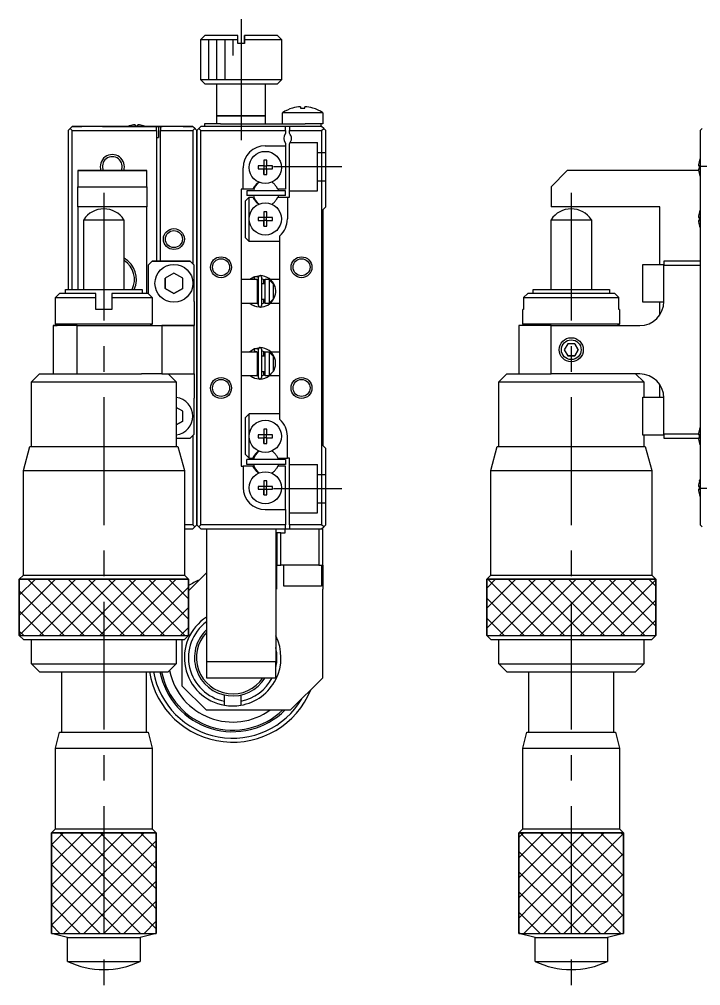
# Model space of a CAD drawing. Extents: x -2 to 381, y -8 to 250.
# Drawn here: x 190 to 274.6, y 69 to 189.1 of the extents above; entities that cross this region are included whole.
import ezdxf

# ---------------------------------------------------------------- set-up
doc = ezdxf.new("R2010")
doc.units = 0
doc.header["$LTSCALE"] = 0.5
doc.linetypes.add('CENTER', pattern=[50.8, 31.75, -6.35, 6.35, -6.35])
doc.linetypes.add('DASHED', pattern=[19.05, 12.7, -6.35])
for name, color, linetype in [('MSM_CENTER', 1, 'CENTER'), ('MSM_CONTINUOUS', 7, 'CONTINUOUS'), ('MSM_DASHED', 4, 'DASHED'), ('MSM_NARROW', 5, 'CONTINUOUS')]:
    doc.layers.add(name, color=color, linetype=linetype)

msp = doc.modelspace()

# ---------------------------------------------------------------- linework, layer by layer
at = {"layer": 'MSM_CENTER'}
for p, q in [((217.55, 189.05), (217.55, 174.05)), ((221.55, 170.75), (230.05, 170.75)), ((284.55, 170.75), (274.55, 170.75)), ((200.5, 167.5), (200.5, 69)), ((258.55, 167.5), (258.55, 69)), ((221.55, 130.75), (230.05, 130.75)), ((284.55, 130.75), (274.55, 130.75))]:
    msp.add_line(p, q, dxfattribs=at)
at = {"layer": 'MSM_CONTINUOUS'}
for p, q in [((212.55, 186.55), (213.05, 187.05)), ((212.55, 186.55), (217.15, 186.55)), ((212.55, 181.55), (212.55, 186.55)), ((217.15, 187.05), (213.05, 187.05)), ((217.15, 186.55), (217.15, 187.05)), ((217.15, 186.05), (217.15, 186.55)), ((222.05, 187.05), (217.95, 187.05)), ((217.95, 187.05), (217.95, 186.55)), ((217.95, 186.55), (217.95, 187.05)), ((217.95, 186.05), (217.95, 186.55)), ((217.95, 186.55), (222.55, 186.55)), ((217.95, 186.55), (217.95, 186.05)), ((222.05, 187.05), (222.55, 186.55)), ((222.55, 186.55), (222.55, 181.55)), ((217.95, 186.05), (217.15, 186.05)), ((217.55, 181.55), (212.55, 181.55)), ((213.05, 181.05), (212.55, 181.55)), ((222.55, 181.55), (217.55, 181.55)), ((222.55, 181.55), (222.05, 181.05)), ((213.05, 181.05), (217.55, 181.05)), ((214.55, 177.05), (214.55, 181.05)), ((217.55, 181.05), (222.05, 181.05)), ((220.55, 181.05), (220.55, 177.05)), ((223.938067, 178.019436), (223.94141, 178.012581)), ((224.94, 178.184953), (224.94, 178.012581)), ((224.94, 178.012581), (225.46, 178.012581)), ((225.46, 178.012581), (225.46, 178.184953)), ((226.45859, 178.012581), (226.461933, 178.019436)), ((214.55, 177.05), (217.55, 177.05)), ((217.55, 177.05), (214.55, 177.05)), ((214.55, 176.05), (214.55, 177.05)), ((217.55, 177.05), (220.55, 177.05)), ((220.55, 177.05), (217.55, 177.05)), ((220.55, 177.05), (220.55, 176.05)), ((227.7, 177.441657), (222.7, 177.441657)), ((222.7, 176.05), (222.7, 177.441657)), ((227.7, 177.441657), (227.7, 176.05)), ((196.05, 175.25), (196.3, 175.5)), ((196.05, 175.25), (196.3, 175.5)), ((196.55, 175.75), (196.3, 175.5)), ((196.3, 175.5), (196.55, 175.75)), ((196.3, 175.5), (196.55, 175.25)), ((207.05, 175.75), (196.55, 175.75)), ((196.55, 175.75), (197.750005, 175.75)), ((200.349995, 175.75), (201.8, 175.75)), ((201.55, 175.75), (201.8, 175.75)), ((201.8, 175.75), (201.55, 175.75)), ((201.8, 175.75), (204.55, 175.75)), ((203.436447, 175.75), (201.8, 175.75)), ((201.8, 175.75), (203.436447, 175.75)), ((203.661384, 175.824144), (203.663639, 175.819522)), ((203.661384, 175.824144), (203.663639, 175.819522)), ((204.37, 175.939859), (204.37, 175.819522)), ((204.37, 175.819522), (204.73, 175.819522)), ((204.55, 175.75), (207.05, 175.75)), ((204.73, 175.819522), (204.73, 175.939859)), ((205.436361, 175.819522), (205.438616, 175.824144)), ((205.436361, 175.819522), (205.438616, 175.824144)), ((205.663553, 175.75), (206.35, 175.75)), ((205.663553, 175.75), (206.35, 175.75)), ((207.05, 175.25), (207.05, 175.75)), ((207.3, 175.75), (207.05, 175.75)), ((207.05, 175.75), (207.3, 175.75)), ((207.3, 175.75), (207.55, 175.75)), ((207.55, 175.75), (207.3, 175.75)), ((207.3, 175.75), (207.3, 174.35)), ((211.55, 175.75), (207.55, 175.75)), ((207.55, 175.75), (207.55, 175.25)), ((207.55, 175.75), (207.750005, 175.75)), ((207.55, 175.75), (207.750005, 175.75)), ((207.55, 175.75), (207.750005, 175.75)), ((210.349995, 175.75), (211.55, 175.75)), ((211.8, 175.5), (211.55, 175.75)), ((211.55, 175.75), (211.8, 175.5)), ((211.55, 175.25), (211.8, 175.5)), ((211.7, 175.6), (212.05, 175.25)), ((212.05, 175.25), (211.7, 175.6)), ((212.05, 175.25), (211.8, 175.5)), ((211.8, 175.5), (212.05, 175.25)), ((212.05, 175.25), (212.3, 175.5)), ((212.55, 175.75), (212.3, 175.5)), ((212.3, 175.5), (212.55, 175.25)), ((223.05, 175.75), (212.55, 175.75)), ((213, 176.05), (213, 175.75)), ((215, 176.05), (213, 176.05)), ((215, 176.05), (224.125, 176.05)), ((223.55, 175.75), (223.05, 175.75)), ((223.05, 175.25), (223.05, 175.75)), ((227.55, 175.75), (223.55, 175.75)), ((223.55, 175.75), (223.55, 175.25)), ((224.125, 176.05), (225.5, 176.05)), ((227.5, 176.05), (225.5, 176.05)), ((227.5, 175.75), (227.5, 176.05)), ((227.7, 176.05), (227.5, 176.05)), ((227.8, 175.5), (227.55, 175.75)), ((227.55, 175.25), (227.8, 175.5)), ((227.8, 175.5), (228.05, 175.25)), ((274.55, 175.25), (274.8, 175.5)), ((196.05, 175.25), (196.05, 155.5)), ((196.55, 175.25), (207.05, 175.25)), ((196.55, 155.5), (196.55, 175.25)), ((207.05, 175.25), (207.05, 159)), ((207.05, 174.35), (207.3, 174.35)), ((207.05, 174.35), (207.3, 174.35)), ((207.55, 175.25), (211.55, 175.25)), ((207.55, 159), (207.55, 175.25)), ((211.55, 175.25), (211.55, 158.65)), ((212.05, 126.25), (212.05, 175.25)), ((212.05, 175.25), (212.05, 126.25)), ((212.55, 175.25), (223.05, 175.25)), ((212.55, 126.25), (212.55, 175.25)), ((223.05, 175.25), (223.05, 174.85)), ((223.55, 175.25), (227.55, 175.25)), ((223.55, 174.911438), (223.55, 175.25)), ((227.55, 175.25), (227.55, 126.25)), ((228.05, 165.75), (228.05, 175.25)), ((274.55, 175.25), (274.55, 152.249995)), ((220.55, 173.35), (223.05, 173.35)), ((223.05, 173.65), (223.05, 173.35)), ((223.05, 173.35), (223.05, 167.95)), ((223.55, 166.95), (223.55, 173.588562)), ((217.8, 167.95), (217.8, 170.6)), ((219.663639, 170.83), (219.663639, 170.47)), ((220.37, 170.83), (219.663639, 170.83)), ((220.37, 171.536361), (220.37, 170.83)), ((220.73, 171.536361), (220.37, 171.536361)), ((220.37, 171.536361), (220.37, 170.83)), ((220.380372, 170.819628), (220.37, 170.83)), ((220.380372, 170.480372), (220.37, 170.47)), ((220.719628, 170.819628), (220.380372, 170.819628)), ((220.380372, 170.819628), (220.380372, 170.480372)), ((220.380372, 170.480372), (220.719628, 170.480372)), ((220.719628, 170.819628), (220.73, 170.83)), ((220.719628, 170.480372), (220.719628, 170.819628)), ((220.719628, 170.480372), (220.73, 170.47)), ((220.73, 170.83), (220.73, 171.536361)), ((221.436361, 170.83), (220.73, 170.83)), ((221.436361, 170.47), (221.436361, 170.83)), ((274.480478, 170.83), (274.360141, 170.83)), ((274.480478, 171.536361), (274.475856, 171.538616)), ((274.480478, 170.47), (274.480478, 170.83)), ((205.85, 170.25), (197.25, 170.25)), ((197.25, 170.25), (197.25, 168.25)), ((197.25, 170.25), (200.135786, 170.25)), ((200.135786, 170.25), (200.404356, 170.25)), ((200.404356, 170.25), (202.695644, 170.25)), ((202.695644, 170.25), (202.964214, 170.25)), ((202.964214, 170.25), (205.85, 170.25)), ((205.85, 168.25), (205.85, 170.25)), ((219.663639, 170.47), (220.37, 170.47)), ((220.37, 170.47), (220.37, 169.763639)), ((220.37, 169.763639), (220.37, 170.47)), ((220.37, 169.763639), (220.73, 169.763639)), ((220.73, 170.47), (221.436361, 170.47)), ((220.73, 169.763639), (220.73, 170.47)), ((256.05, 168.25), (258.05, 170.25)), ((274.380205, 170.25), (258.05, 170.25)), ((274.360141, 170.47), (274.480478, 170.47)), ((274.475856, 169.761384), (274.480478, 169.763639)), ((197.25, 168.25), (205.85, 168.25)), ((197.25, 165.75), (197.25, 168.25)), ((205.85, 168.25), (205.85, 165.75)), ((219.175185, 168.24375), (219.005588, 167.95)), ((222.094412, 167.95), (221.924815, 168.24375)), ((256.05, 168.25), (256.05, 165.75)), ((217.8, 167.95), (217.55, 167.95)), ((217.55, 167.95), (217.55, 165.75)), ((219.005588, 167.95), (217.8, 167.95)), ((218.55, 166.95), (218.05, 166.45)), ((218.25, 167.75), (218.25, 167.15)), ((223.05, 167.75), (218.25, 167.75)), ((223.05, 167.15), (218.25, 167.15)), ((218.55, 166.95), (219.005588, 166.95)), ((218.55, 164.25), (218.55, 166.95)), ((219.005588, 166.95), (219.175185, 166.65625)), ((221.924815, 166.65625), (222.094412, 166.95)), ((223.05, 167.95), (222.094412, 167.95)), ((222.094412, 166.95), (223.3, 166.95)), ((223.05, 167.15), (223.05, 167.75)), ((223.3, 166.95), (223.55, 166.95)), ((223.3, 166.95), (223.3, 164.25)), ((205.85, 165.75), (197.25, 165.75)), ((197.25, 165.75), (197.25, 155.5)), ((205.85, 155), (205.85, 165.75)), ((217.55, 165.75), (217.55, 133.55)), ((218.05, 166.45), (218.05, 161.95)), ((228.05, 165.75), (227.7, 165.4)), ((269.55, 165.75), (256.05, 165.75)), ((269.55, 158.6), (269.55, 165.75)), ((220.37, 165.136361), (220.37, 164.43)), ((220.73, 165.136361), (220.37, 165.136361)), ((220.37, 165.136361), (220.37, 164.43)), ((220.73, 164.43), (220.73, 165.136361)), ((227.7, 165.4), (227.7, 136.1)), ((274.480478, 165.136361), (274.475856, 165.138616)), ((198, 164.158312), (203, 164.158312)), ((198, 155.5), (198, 164.158312)), ((203, 164.158312), (203, 155.5)), ((218.55, 161.45), (218.55, 164.25)), ((219.663639, 164.43), (219.663639, 164.07)), ((220.37, 164.43), (219.663639, 164.43)), ((219.663639, 164.07), (220.37, 164.07)), ((220.380372, 164.419628), (220.37, 164.43)), ((220.380372, 164.080372), (220.37, 164.07)), ((220.37, 164.07), (220.37, 163.363639)), ((220.37, 163.363639), (220.37, 164.07)), ((220.37, 163.363639), (220.73, 163.363639)), ((220.719628, 164.419628), (220.380372, 164.419628)), ((220.380372, 164.419628), (220.380372, 164.080372)), ((220.380372, 164.080372), (220.719628, 164.080372)), ((220.719628, 164.419628), (220.73, 164.43)), ((220.719628, 164.080372), (220.719628, 164.419628)), ((220.719628, 164.080372), (220.73, 164.07)), ((221.436361, 164.43), (220.73, 164.43)), ((220.73, 164.07), (221.436361, 164.07)), ((220.73, 163.363639), (220.73, 164.07)), ((221.436361, 164.07), (221.436361, 164.43)), ((256.05, 164.158312), (258.550018, 164.158312)), ((256.05, 155.5), (256.05, 164.158312)), ((258.550018, 164.158312), (261.05, 164.158312)), ((261.05, 164.158312), (261.05, 155.5)), ((274.480478, 164.43), (274.360141, 164.43)), ((274.360141, 164.07), (274.480478, 164.07)), ((274.475856, 163.361384), (274.480478, 163.363639)), ((274.480478, 164.07), (274.480478, 164.43)), ((222.35, 139.329062), (222.35, 162.170938)), ((218.05, 161.95), (218.55, 161.45)), ((222.35, 161.45), (218.55, 161.45)), ((206.5, 159), (206, 158.5)), ((206, 158.5), (206.5, 159)), ((206, 158.5), (206, 155)), ((206.5, 159), (207, 159)), ((211.2, 159), (206.5, 159)), ((207, 159), (207.05, 159)), ((207.05, 159), (207.55, 159)), ((207.55, 159), (211.2, 159)), ((211.2, 159), (211.7, 158.5)), ((211.7, 158.5), (211.2, 159)), ((211.7, 154), (211.7, 158.5)), ((267.45, 153.9), (267.45, 158.6)), ((267.45, 158.6), (270.05, 158.6)), ((274.55, 159), (270.05, 159)), ((270.05, 159), (270.05, 158.5)), ((270.05, 158.5), (274.55, 158.5)), ((270.05, 154), (270.05, 158.5)), ((209.2, 157.520171), (208.1, 156.885085)), ((210.3, 156.885085), (209.2, 157.520171)), ((208.1, 156.885085), (208.1, 155.614915)), ((208.1, 155.614915), (208.1, 156.885085)), ((210.3, 155.614915), (210.3, 156.885085)), ((217.55, 156.75), (219.55, 156.75)), ((218.644201, 156.750034), (219.131276, 157.050011)), ((219.122173, 157.046089), (219.226195, 156.749982)), ((219.127742, 157.045621), (219.127317, 157.04144)), ((219.127317, 157.04144), (219.127424, 157.036128)), ((219.127424, 157.036128), (219.128064, 157.029719)), ((219.128697, 157.048644), (219.127742, 157.045621)), ((219.128064, 157.029719), (219.129231, 157.022256)), ((219.130176, 157.050489), (219.128697, 157.048644)), ((219.128971, 157.049002), (219.870514, 157.206727)), ((219.129231, 157.022256), (219.130918, 157.013786)), ((219.132168, 157.051144), (219.130176, 157.050489)), ((219.130836, 157.050863), (219.161226, 157.063017)), ((219.130918, 157.013786), (219.133114, 157.004364)), ((219.133114, 157.004364), (219.135806, 156.994052)), ((219.135806, 156.994052), (219.138974, 156.982915)), ((219.138974, 156.982915), (219.1426, 156.971027)), ((219.1426, 156.971027), (219.14666, 156.958465)), ((219.14666, 156.958465), (219.151126, 156.94531)), ((219.151126, 156.94531), (219.155971, 156.931646)), ((219.155971, 156.931646), (219.161163, 156.917564)), ((219.161163, 156.917564), (219.166668, 156.903153)), ((219.161226, 157.063017), (219.193887, 157.07427)), ((219.166668, 156.903153), (219.17245, 156.888508)), ((219.17245, 156.888508), (219.178472, 156.873723)), ((219.178472, 156.873723), (219.184695, 156.858895)), ((219.184695, 156.858895), (219.191079, 156.844119)), ((219.191079, 156.844119), (219.197582, 156.829491)), ((219.193887, 157.07427), (219.22706, 157.083875)), ((219.197582, 156.829491), (219.204162, 156.815106)), ((219.204162, 156.815106), (219.210777, 156.801057)), ((219.210777, 156.801057), (219.217383, 156.787435)), ((219.217383, 156.787435), (219.223938, 156.774329)), ((219.223938, 156.774329), (219.230399, 156.761824)), ((219.22706, 157.083875), (219.260661, 157.091809)), ((219.230399, 156.761824), (219.236725, 156.75)), ((219.260661, 157.091809), (219.294608, 157.098053)), ((219.294608, 157.098053), (219.328819, 157.102592)), ((219.328819, 157.102592), (219.363209, 157.105416)), ((219.363209, 157.105416), (219.397695, 157.106517)), ((219.397695, 157.106517), (219.432191, 157.105894)), ((219.432191, 157.105894), (219.466614, 157.103548)), ((219.466614, 157.103548), (219.50088, 157.099485)), ((219.50088, 157.099485), (219.534904, 157.093715)), ((219.534904, 157.093715), (219.568605, 157.086251)), ((219.55, 156.75), (219.55, 153.75)), ((219.55, 156.25), (219.69785, 156.25)), ((219.69785, 156.406435), (219.550032, 156.666361)), ((219.568605, 157.086251), (219.601899, 157.077113)), ((219.601899, 157.077113), (219.634704, 157.066321)), ((219.634704, 157.066321), (219.666942, 157.053901)), ((219.666942, 157.053901), (219.698531, 157.039885)), ((219.69785, 153.508046), (219.69785, 157.008046)), ((219.698531, 157.039885), (219.700289, 157.039049)), ((220.09785, 157.008046), (220.09785, 153.508046)), ((220.09785, 156.25), (220.55, 156.25)), ((220.550011, 156.664926), (220.097877, 156.796028)), ((220.35, 156.25), (220.35, 156.75)), ((220.55, 153.75), (220.55, 156.75)), ((220.55, 156.75), (221.05, 156.75)), ((221.05, 156.75), (221.05, 156.695683)), ((221.05, 156.695683), (221.05, 153.804317)), ((221.55, 156.166515), (221.05, 156.695683)), ((221.150466, 156.75), (221.150631, 156.75)), ((221.151625, 156.75), (222.35, 156.75)), ((221.55, 154.333485), (221.55, 156.166515)), ((194.5, 154.5), (195, 155)), ((195.75, 155), (195, 155)), ((199.5, 155), (195, 155)), ((195.75, 155.5), (205.25, 155.5)), ((195.75, 155.5), (196, 155.5)), ((195.75, 155.000019), (195.75, 155.5)), ((196, 155.5), (198, 155.5)), ((199.5, 154.5), (199.5, 155)), ((206, 155), (201.5, 155)), ((201.5, 155), (201.5, 154.5)), ((205, 155.5), (205.25, 155.5)), ((205.25, 155.5), (205.25, 155.000019)), ((206, 155), (205.253912, 155)), ((206, 155), (206.5, 154.5)), ((208.1, 155.614915), (209.2, 154.979829)), ((209.2, 154.979829), (208.1, 155.614915)), ((209.2, 154.979829), (210.3, 155.614915)), ((210.3, 155.614915), (209.2, 154.979829)), ((253.141673, 155), (252.63392, 154.5)), ((263.958327, 155), (253.141673, 155)), ((253.8, 155.5), (254.168767, 155.5)), ((253.8, 155), (253.8, 155.5)), ((254.168767, 155.5), (258.550034, 155.5)), ((258.550034, 155.5), (262.931233, 155.5)), ((262.931233, 155.5), (263.3, 155.5)), ((263.3, 155.5), (263.3, 155)), ((264.46608, 154.5), (263.958327, 155)), ((194.5, 154.5), (199.5, 154.5)), ((194.5, 151.2), (194.5, 154.5)), ((199.5, 153), (199.5, 154.5)), ((201.5, 154.5), (206.5, 154.5)), ((201.5, 154.5), (201.5, 153)), ((206.5, 154.5), (206.5, 151.2)), ((211.7, 154), (211.7, 151)), ((219.55, 153.75), (217.55, 153.75)), ((219.536766, 153.749892), (219.54979, 153.746816)), ((219.54979, 153.746816), (219.697847, 153.720048)), ((219.69785, 154.25), (219.55, 154.25)), ((219.550039, 153.849736), (219.69785, 154.109658)), ((220.55, 154.25), (220.09785, 154.25)), ((220.097851, 153.720366), (220.550068, 153.850898)), ((220.35, 153.774524), (220.35, 154.25)), ((221.05, 153.75), (220.55, 153.75)), ((221.05, 153.804317), (221.55, 154.333485)), ((221.05, 153.804317), (221.05, 153.75)), ((221.131383, 153.75), (221.131262, 153.75)), ((221.132017, 153.75), (221.131911, 153.75)), ((222.35, 153.75), (221.132478, 153.75)), ((252.63392, 154.5), (264.46608, 154.5)), ((252.63392, 154.5), (252.63392, 153)), ((264.46608, 153), (264.46608, 154.5)), ((270.048333, 153.9), (267.45, 153.9)), ((269.55, 152.341688), (269.55, 153.9)), ((201.5, 153), (199.5, 153)), ((219.131078, 153.466166), (219.078148, 153.489769)), ((219.130836, 153.46523), (219.132168, 153.464949)), ((219.17447, 153.448293), (219.130836, 153.46523)), ((219.132168, 153.464949), (219.132476, 153.46568)), ((219.134726, 153.465491), (219.132168, 153.464949)), ((219.178038, 153.447056), (219.17447, 153.448293)), ((219.179852, 153.446435), (219.178038, 153.447056)), ((219.183067, 153.44535), (219.179852, 153.446435)), ((219.184679, 153.444812), (219.183067, 153.44535)), ((219.186349, 153.444259), (219.184679, 153.444812)), ((219.187635, 153.443837), (219.186349, 153.444259)), ((219.188656, 153.443503), (219.187635, 153.443837)), ((219.189794, 153.443134), (219.188656, 153.443503)), ((219.875873, 153.309274), (219.775084, 153.312913)), ((252.63392, 153), (252.55, 153)), ((252.55, 151.2), (252.55, 153)), ((264.55, 153), (264.46608, 153)), ((264.55, 153), (264.55, 151.2)), ((274.55, 152.249995), (274.55, 152.049995)), ((274.55, 152.049995), (274.55, 149.450005)), ((194.2, 151), (194.7, 151)), ((197.2, 151), (194.2, 151)), ((194.2, 151), (194.2, 145)), ((200.5, 151.2), (194.5, 151.2)), ((194.7, 151), (194.5, 151.2)), ((197.2, 151), (207.7, 151)), ((197.2, 145), (197.2, 151)), ((206.5, 151.2), (200.5, 151.2)), ((206.5, 151.2), (206.3, 151)), ((206.3, 151), (211.7, 151)), ((211.7, 151), (207.7, 151)), ((207.7, 151), (207.7, 145)), ((211.7, 149.25), (211.7, 151)), ((252.05, 151), (252.05, 145)), ((256.05, 151), (252.05, 151)), ((264.55, 151.2), (252.55, 151.2)), ((252.75, 151), (252.55, 151.2)), ((256.05, 151), (267.05, 151)), ((256.05, 145), (256.05, 151)), ((264.55, 151.2), (264.35, 151)), ((211.7, 146.75), (211.7, 149.25)), ((274.55, 149.450005), (274.55, 149.250005)), ((274.55, 149.250005), (274.55, 126.25)), ((217.55, 147.75), (219.55, 147.75)), ((218.567408, 147.750051), (219.120537, 148.108054)), ((219.111433, 148.104132), (219.25128, 147.74998)), ((219.117061, 148.103952), (219.116598, 148.09999)), ((219.116598, 148.09999), (219.11664, 148.094953)), ((219.11664, 148.094953), (219.117185, 148.088874)), ((219.118025, 148.106816), (219.117061, 148.103952)), ((219.117185, 148.088874), (219.11823, 148.08179)), ((219.119484, 148.108565), (219.118025, 148.106816)), ((219.11823, 148.08179), (219.11977, 148.073743)), ((219.118232, 148.107045), (219.859775, 148.264769)), ((219.121429, 148.109187), (219.119484, 148.108565)), ((219.11977, 148.073743), (219.121794, 148.064783)), ((219.120097, 148.108905), (219.150487, 148.121059)), ((219.121794, 148.064783), (219.124291, 148.054966)), ((219.124291, 148.054966), (219.127244, 148.044351)), ((219.127244, 148.044351), (219.130636, 148.033004)), ((219.130636, 148.033004), (219.134446, 148.020994)), ((219.134446, 148.020994), (219.138651, 148.008395)), ((219.138651, 148.008395), (219.143224, 147.995285)), ((219.143224, 147.995285), (219.148138, 147.981743)), ((219.148138, 147.981743), (219.153362, 147.967853)), ((219.150487, 148.121059), (219.183148, 148.132313)), ((219.153362, 147.967853), (219.158865, 147.9537)), ((219.158865, 147.9537), (219.164612, 147.939371)), ((219.164612, 147.939371), (219.170569, 147.924954)), ((219.170569, 147.924954), (219.176699, 147.910537)), ((219.176699, 147.910537), (219.182964, 147.896209)), ((219.182964, 147.896209), (219.189325, 147.882058)), ((219.183148, 148.132313), (219.21632, 148.141918)), ((219.189325, 147.882058), (219.195745, 147.868171)), ((219.195745, 147.868171), (219.202183, 147.854632)), ((219.202183, 147.854632), (219.208599, 147.841525)), ((219.208599, 147.841525), (219.214955, 147.828931)), ((219.214955, 147.828931), (219.221212, 147.816926)), ((219.21632, 148.141918), (219.249922, 148.149852)), ((219.221212, 147.816926), (219.22733, 147.805585)), ((219.22733, 147.805585), (219.233273, 147.794976)), ((219.233273, 147.794976), (219.239004, 147.785166)), ((219.239004, 147.785166), (219.244488, 147.776214)), ((219.244488, 147.776214), (219.249692, 147.768175)), ((219.249692, 147.768175), (219.254582, 147.761098)), ((219.249922, 148.149852), (219.283869, 148.156096)), ((219.254582, 147.761098), (219.25913, 147.755027)), ((219.25913, 147.755027), (219.263307, 147.75)), ((219.283869, 148.156096), (219.31808, 148.160635)), ((219.482348, 147.75009), (219.300981, 147.750032)), ((219.31808, 148.160635), (219.35247, 148.163458)), ((219.35247, 148.163458), (219.386955, 148.16456)), ((219.386955, 148.16456), (219.421452, 148.163936)), ((219.421452, 148.163936), (219.455875, 148.161591)), ((219.455875, 148.161591), (219.490141, 148.157528)), ((219.490141, 148.157528), (219.524165, 148.151757)), ((219.524165, 148.151757), (219.557866, 148.144294)), ((219.55, 147.75), (219.55, 144.75)), ((219.68711, 147.464478), (219.550045, 147.717785)), ((219.557866, 148.144294), (219.59116, 148.135155)), ((219.59116, 148.135155), (219.623965, 148.124363)), ((219.623965, 148.124363), (219.656203, 148.111944)), ((219.656203, 148.111944), (219.687792, 148.097927)), ((219.68711, 144.566089), (219.68711, 148.066089)), ((219.687792, 148.097927), (219.68955, 148.097091)), ((220.08711, 148.066089), (220.08711, 144.566089)), ((220.550122, 147.7179), (220.087138, 147.85407)), ((220.35, 147.25), (220.35, 147.75)), ((220.35, 147.75), (220.476012, 147.75)), ((220.55, 144.75), (220.55, 147.75)), ((220.55, 147.75), (221.05, 147.75)), ((221.05, 147.75), (221.05, 147.695683)), ((221.05, 147.695683), (221.05, 144.804317)), ((221.55, 147.166515), (221.05, 147.695683)), ((221.205993, 147.75), (221.206097, 147.75)), ((221.206374, 147.75), (221.206548, 147.75)), ((221.207186, 147.75), (222.35, 147.75)), ((258.116987, 148.75), (257.683975, 148)), ((257.683975, 148), (258.116987, 147.25)), ((258.983013, 148.75), (258.116987, 148.75)), ((259.416025, 148), (258.983013, 148.75)), ((258.983013, 148.75), (259.416025, 148)), ((258.983013, 147.25), (259.416025, 148)), ((259.416025, 148), (258.983013, 147.25)), ((211.7, 145), (211.7, 146.75)), ((219.55, 147.25), (219.68711, 147.25)), ((220.08711, 147.25), (220.55, 147.25)), ((221.55, 145.333485), (221.55, 147.166515)), ((258.116987, 147.25), (258.983013, 147.25)), ((258.983013, 147.25), (258.116987, 147.25)), ((221.566132, 145.326589), (221.045996, 144.749493)), ((221.05, 144.804317), (221.55, 145.333485)), ((191.5, 144), (192.5, 145)), ((192.5, 145), (194.2, 145)), ((192.5, 145), (205.16369, 145)), ((207.7, 145), (205.16369, 145)), ((207.7, 145), (211.7, 145)), ((208.5, 145), (209.5, 144)), ((211.7, 145), (211.7, 142)), ((219.55, 144.75), (217.55, 144.75)), ((219.120339, 144.524209), (219.067409, 144.547811)), ((219.120097, 144.523273), (219.121429, 144.522991)), ((219.163731, 144.506335), (219.120097, 144.523273)), ((219.121429, 144.522991), (219.121736, 144.523723)), ((219.123987, 144.523534), (219.121429, 144.522991)), ((219.167299, 144.505098), (219.163731, 144.506335)), ((219.169113, 144.504478), (219.167299, 144.505098)), ((219.172328, 144.503392), (219.169113, 144.504478)), ((219.17394, 144.502854), (219.172328, 144.503392)), ((219.17561, 144.502301), (219.17394, 144.502854)), ((219.176895, 144.501879), (219.17561, 144.502301)), ((219.177917, 144.501546), (219.176895, 144.501879)), ((219.179055, 144.501177), (219.177917, 144.501546)), ((219.54992, 144.802382), (219.687108, 144.77809)), ((219.68711, 145.25), (219.55, 145.25)), ((219.550027, 144.914381), (219.68711, 145.1677)), ((219.865134, 144.367316), (219.764345, 144.370955)), ((220.55, 145.25), (220.08711, 145.25)), ((220.087112, 144.778408), (220.550053, 144.913966)), ((220.35, 144.836004), (220.35, 145.25)), ((221.05, 144.75), (220.55, 144.75)), ((221.05, 144.804317), (221.05, 144.75)), ((222.35, 144.75), (221.05, 144.75)), ((249.55, 144), (250.55, 145)), ((250.55, 145), (252.05, 145)), ((252.05, 145), (256.05, 145)), ((267.05, 145), (256.05, 145)), ((266.55, 145), (267.55, 144)), ((191.5, 144), (209.5, 144)), ((191.5, 136), (191.5, 144)), ((209.5, 144), (209.5, 136)), ((249.55, 144), (258.550064, 144)), ((249.55, 136), (249.55, 144)), ((258.550064, 144), (267.55, 144)), ((267.55, 144), (267.55, 142.1)), ((269.55, 142.1), (269.55, 143.658312)), ((211.7, 137.5), (211.7, 142)), ((267.45, 137.4), (267.45, 142.1)), ((267.45, 142.1), (270.048333, 142.1)), ((270.05, 137.5), (270.05, 142)), ((210.3, 140.385085), (209.5, 140.846966)), ((210.3, 139.114915), (210.3, 140.385085)), ((218.55, 140.05), (218.05, 139.55)), ((218.05, 139.55), (218.05, 135.05)), ((222.35, 140.05), (218.55, 140.05)), ((218.55, 137.25), (218.55, 140.05)), ((209.5, 138.653034), (210.3, 139.114915)), ((210.3, 139.114915), (209.5, 138.653034)), ((220.37, 138.136361), (220.37, 137.43)), ((220.73, 138.136361), (220.37, 138.136361)), ((220.37, 138.136361), (220.37, 137.43)), ((220.73, 137.43), (220.73, 138.136361)), ((274.480478, 138.136361), (274.475856, 138.138616)), ((209.5, 137), (211.2, 137)), ((211.7, 137.5), (211.2, 137)), ((211.55, 137.35), (211.55, 126.25)), ((218.55, 134.55), (218.55, 137.25)), ((219.663639, 137.43), (219.663639, 137.07)), ((220.37, 137.43), (219.663639, 137.43)), ((219.663639, 137.07), (220.37, 137.07)), ((220.380372, 137.419628), (220.37, 137.43)), ((220.380372, 137.080372), (220.37, 137.07)), ((220.37, 137.07), (220.37, 136.363639)), ((220.37, 136.363639), (220.37, 137.07)), ((220.719628, 137.419628), (220.380372, 137.419628)), ((220.380372, 137.419628), (220.380372, 137.080372)), ((220.380372, 137.080372), (220.719628, 137.080372)), ((220.719628, 137.419628), (220.73, 137.43)), ((220.719628, 137.080372), (220.719628, 137.419628)), ((220.719628, 137.080372), (220.73, 137.07)), ((221.436361, 137.43), (220.73, 137.43)), ((220.73, 137.07), (221.436361, 137.07)), ((220.73, 136.363639), (220.73, 137.07)), ((221.436361, 137.07), (221.436361, 137.43)), ((223.3, 134.55), (223.3, 137.25)), ((270.05, 137.4), (267.45, 137.4)), ((267.55, 137.4), (267.55, 136)), ((274.364863, 137.5), (270.05, 137.5)), ((270.05, 137.5), (270.05, 137)), ((270.05, 137), (274.364863, 137)), ((274.480478, 137.43), (274.360141, 137.43)), ((274.360141, 137.07), (274.480478, 137.07)), ((274.480478, 137.07), (274.480478, 137.43)), ((190.5, 133), (191.3, 136)), ((191.3, 136), (209.7, 136)), ((191.3, 136), (191.5, 136)), ((191.5, 136), (198, 136)), ((191.5, 136), (209.5, 136)), ((203, 136), (209.5, 136)), ((209.5, 136), (209.7, 136)), ((209.7, 136), (210.5, 133)), ((220.37, 136.363639), (220.73, 136.363639)), ((227.7, 136.1), (228.05, 135.75)), ((228.05, 126.25), (228.05, 135.75)), ((248.55, 133), (249.35, 136)), ((249.35, 136), (258.550065, 136)), ((258.550065, 136), (267.75, 136)), ((267.75, 136), (268.55, 133)), ((274.475856, 136.361384), (274.480478, 136.363639)), ((218.05, 135.05), (218.55, 134.55)), ((218.55, 134.55), (219.005588, 134.55)), ((219.005588, 134.55), (219.175185, 134.84375)), ((221.924815, 134.84375), (222.094412, 134.55)), ((222.094412, 134.55), (223.3, 134.55)), ((223.55, 134.55), (223.3, 134.55)), ((223.55, 126.25), (223.55, 134.55)), ((217.55, 133.55), (217.8, 133.55)), ((217.8, 133.55), (217.8, 130.9)), ((219.005588, 133.55), (217.8, 133.55)), ((223.05, 134.35), (218.25, 134.35)), ((218.25, 133.75), (218.25, 134.35)), ((223.05, 133.75), (218.25, 133.75)), ((219.175185, 133.25625), (219.005588, 133.55)), ((222.094412, 133.55), (221.924815, 133.25625)), ((223.05, 133.55), (222.094412, 133.55)), ((223.05, 134.35), (223.05, 133.75)), ((223.05, 128.15), (223.05, 133.55)), ((190.5, 133), (210.5, 133)), ((190.5, 120), (190.5, 133)), ((210.5, 133), (210.5, 120)), ((248.55, 133), (258.550071, 133)), ((248.55, 120), (248.55, 133)), ((258.550071, 133), (268.55, 133)), ((268.55, 133), (268.55, 120)), ((219.663639, 131.03), (219.663639, 130.67)), ((220.37, 131.03), (219.663639, 131.03)), ((220.37, 131.736361), (220.37, 131.03)), ((220.73, 131.736361), (220.37, 131.736361)), ((220.37, 131.736361), (220.37, 131.03)), ((220.380372, 131.019628), (220.37, 131.03)), ((220.719628, 131.019628), (220.380372, 131.019628)), ((220.380372, 131.019628), (220.380372, 130.680372)), ((220.719628, 131.019628), (220.73, 131.03)), ((220.719628, 130.680372), (220.719628, 131.019628)), ((220.73, 131.03), (220.73, 131.736361)), ((221.436361, 131.03), (220.73, 131.03)), ((221.436361, 130.67), (221.436361, 131.03)), ((274.480478, 131.03), (274.360141, 131.03)), ((274.480478, 131.736361), (274.475856, 131.738616)), ((274.480478, 130.67), (274.480478, 131.03)), ((219.663639, 130.67), (220.37, 130.67)), ((220.380372, 130.680372), (220.37, 130.67)), ((220.37, 130.67), (220.37, 129.963639)), ((220.37, 129.963639), (220.37, 130.67)), ((220.37, 129.963639), (220.73, 129.963639)), ((220.380372, 130.680372), (220.719628, 130.680372)), ((220.719628, 130.680372), (220.73, 130.67)), ((220.73, 130.67), (221.436361, 130.67)), ((220.73, 129.963639), (220.73, 130.67)), ((274.360141, 130.67), (274.480478, 130.67)), ((274.475856, 129.961384), (274.480478, 129.963639)), ((220.55, 128.15), (223.05, 128.15)), ((223.05, 128.15), (223.05, 126.25)), ((211.55, 126.25), (210.5, 126.25)), ((211.8, 126), (211.55, 126.25)), ((211.8, 126), (212.05, 126.25)), ((212.05, 126.25), (212.3, 126)), ((212.55, 126.25), (212.3, 126)), ((223.05, 126.25), (212.55, 126.25)), ((223.05, 125.75), (223.05, 126.25)), ((227.55, 126.25), (223.55, 126.25)), ((223.55, 126.25), (223.55, 125.75)), ((227.8, 126), (227.55, 126.25)), ((228.05, 126.25), (227.8, 126)), ((274.8, 126), (274.55, 126.25)), ((210.5, 125.75), (211.55, 125.75)), ((211.55, 125.75), (211.8, 126)), ((212.3, 126), (212.55, 125.75)), ((212.55, 125.75), (223.05, 125.75)), ((213.25, 125.75), (213.25, 109.25)), ((221.85, 125.75), (221.85, 109.25)), ((222, 125.25), (222, 121.25)), ((222.5, 125.25), (222, 125.25)), ((222.5, 121.25), (222.5, 125.25)), ((222.5, 125.25), (223, 125.25)), ((223, 125.25), (223, 125.75)), ((223.05, 125.75), (223.55, 125.75)), ((223.55, 125.75), (227.55, 125.75)), ((227.2, 125.75), (227.2, 121.25)), ((227.55, 125.75), (227.8, 126)), ((227.7, 125.75), (227.55, 125.75)), ((227.7, 121.25), (227.7, 125.75)), ((211, 118.05), (213.2, 120.25)), ((213.2, 120.25), (213.25, 120.25)), ((221.85, 120.25), (222, 120.25)), ((222, 121.25), (222.5, 121.25)), ((222, 118.25), (222, 121.25)), ((227.2, 121.25), (222.5, 121.25)), ((222.85, 118.65), (222.85, 121.25)), ((227.2, 121.25), (227.7, 121.25)), ((227.55, 121.25), (227.55, 118.65)), ((227.7, 121.25), (227.7, 118.25)), ((190, 119.5), (190.5, 120)), ((190, 119.5), (190, 112.5)), ((211, 119.5), (190, 119.5)), ((190, 119.5), (211, 119.5)), ((190, 112.5), (190, 119.5)), ((190.5, 120), (210.5, 120)), ((210.5, 120), (211, 119.5)), ((211, 112.5), (211, 119.5)), ((211, 119.5), (211, 112.5)), ((248.05, 119.5), (248.55, 120)), ((248.05, 119.5), (248.05, 112.5)), ((269.05, 119.5), (248.05, 119.5)), ((248.05, 119.5), (258.550074, 119.5)), ((248.05, 112.5), (248.05, 119.5)), ((248.55, 120), (258.550071, 120)), ((258.550071, 120), (268.55, 120)), ((268.55, 120), (269.05, 119.5)), ((269.05, 112.5), (269.05, 119.5)), ((269.05, 119.5), (269.05, 112.5)), ((227.55, 118.65), (222.85, 118.65)), ((227.7, 111), (227.7, 118.25)), ((190, 112.5), (211, 112.5)), ((190, 112.5), (211, 112.5)), ((190.5, 112), (190, 112.5)), ((190.5, 112), (210.5, 112)), ((191.5, 109), (191.5, 112)), ((209.5, 112), (209.5, 109)), ((210.2, 112), (210.2, 106.25)), ((211, 112.5), (210.5, 112)), ((248.05, 112.5), (269.05, 112.5)), ((248.05, 112.5), (258.550074, 112.5)), ((248.55, 112), (248.05, 112.5)), ((248.55, 112), (258.550071, 112)), ((248.55, 112), (249.55, 112)), ((249.55, 112), (256.05, 112)), ((249.55, 112), (258.550064, 112)), ((249.55, 109), (249.55, 112)), ((258.550064, 112), (267.55, 112)), ((258.550071, 112), (268.55, 112)), ((258.550074, 112.5), (269.05, 112.5)), ((261.05, 112), (267.55, 112)), ((267.55, 112), (268.55, 112)), ((267.55, 112), (267.55, 109)), ((269.05, 112.5), (268.55, 112)), ((227.7, 108.5), (227.7, 111)), ((221.85, 109.25), (213.25, 109.25)), ((213.25, 109.25), (213.25, 107.25)), ((221.85, 107.25), (221.85, 109.25)), ((191.5, 109), (209.5, 109)), ((192.5, 108), (191.5, 109)), ((209.5, 109), (208.5, 108)), ((227.7, 107.25), (227.7, 108.5)), ((249.55, 109), (258.550064, 109)), ((250.55, 108), (249.55, 109)), ((258.550064, 109), (267.55, 109)), ((267.55, 109), (266.55, 108)), ((192.5, 108), (208.5, 108)), ((195.25, 108), (195.25, 100.5)), ((205.75, 108), (205.75, 100.5)), ((213.25, 107.25), (221.85, 107.25)), ((227.7, 107.25), (223.7, 103.25)), ((250.55, 108), (258.550057, 108)), ((250.55, 108), (253.3, 108)), ((253.3, 108), (256.05, 108)), ((253.3, 108), (258.550037, 108)), ((253.3, 100.5), (253.3, 108)), ((258.550037, 108), (263.8, 108)), ((258.550057, 108), (266.55, 108)), ((261.05, 108), (263.8, 108)), ((263.8, 108), (266.55, 108)), ((263.8, 108), (263.8, 100.5)), ((213.2, 103.25), (210.2, 106.25)), ((215.5, 103.83392), (215.5, 105.106456)), ((215.5, 104.341673), (215.5, 105.106456)), ((217.5, 105.106456), (217.5, 104.341673)), ((213.2, 103.25), (223.7, 103.25)), ((215.5, 103.83392), (215.5, 104.341673)), ((217.5, 104.341673), (217.5, 103.83392)), ((194.5, 98.5), (195, 100.5)), ((195, 100.5), (206, 100.5)), ((195, 100.5), (195.25, 100.5)), ((195.25, 100.5), (205.75, 100.5)), ((205.75, 100.5), (206, 100.5)), ((206, 100.5), (206.5, 98.5)), ((252.55, 98.5), (253.05, 100.5)), ((253.05, 100.5), (258.550039, 100.5)), ((258.550039, 100.5), (264.05, 100.5)), ((264.05, 100.5), (264.55, 98.5)), ((194.5, 98.5), (206.5, 98.5)), ((194.5, 88.5), (194.5, 98.5)), ((206.5, 98.5), (206.5, 88.5)), ((252.55, 98.5), (258.550043, 98.5)), ((252.55, 88.5), (252.55, 98.5)), ((258.550043, 98.5), (264.55, 98.5)), ((264.55, 98.5), (264.55, 88.5)), ((194, 88), (194.5, 88.5)), ((194, 88), (194, 75.5)), ((207, 88), (194, 88)), ((194, 88), (207, 88)), ((194, 75.5), (194, 88)), ((194.5, 88.5), (206.5, 88.5)), ((206.5, 88.5), (207, 88)), ((207, 75.5), (207, 88)), ((207, 88), (207, 75.5)), ((252.05, 88), (252.55, 88.5)), ((252.05, 88), (252.05, 75.5)), ((265.05, 88), (252.05, 88)), ((252.05, 88), (258.550046, 88)), ((252.05, 75.5), (252.05, 88)), ((252.55, 88.5), (258.550043, 88.5)), ((258.550043, 88.5), (264.55, 88.5)), ((258.550046, 88), (265.05, 88)), ((264.55, 88.5), (265.05, 88)), ((265.05, 75.5), (265.05, 88)), ((265.05, 88), (265.05, 75.5)), ((194, 75.5), (207, 75.5)), ((194, 75.5), (207, 75.5)), ((196, 75), (194, 75.5)), ((196, 75), (205, 75)), ((196, 72.013167), (196, 75)), ((207, 75.5), (205, 75)), ((205, 75), (205, 72.013167)), ((252.05, 75.5), (265.05, 75.5)), ((252.05, 75.5), (258.550046, 75.5)), ((254.05, 75), (252.05, 75.5)), ((254.05, 75), (258.550032, 75)), ((254.05, 72.013167), (254.05, 75)), ((258.550032, 75), (263.05, 75)), ((258.550046, 75.5), (265.05, 75.5)), ((265.05, 75.5), (263.05, 75)), ((263.05, 75), (263.05, 72.013167)), ((196, 72.013167), (205, 72.013167)), ((254.05, 72.013167), (258.550032, 72.013167)), ((258.550032, 72.013167), (263.05, 72.013167))]:
    msp.add_line(p, q, dxfattribs=at)
for centre, radius in [((220.55, 170.65), 2), ((220.55, 164.25), 2), ((209.2, 161.75), 1.0565), ((209.2, 156.25), 2.35), ((215.05, 158.25), 1.0565), ((225.05, 158.25), 1.0565), ((258.55, 148), 1.2295), ((215.05, 143.25), 1.0565), ((225.05, 143.25), 1.0565), ((220.55, 137.25), 2), ((220.55, 130.85), 2)]:
    msp.add_circle(centre, radius, dxfattribs=at)
for centre, radius, start, end in [((225.2, 173.7), 4.5, 106.285843, 123.748989), ((225.2, 173.7), 4.492483, 93.317816, 106.26943), ((225.2, 173.7), 4.492483, 73.73057, 86.682184), ((225.2, 173.7), 4.5, 56.251011, 73.714157), ((204.55, 172.75), 3.2, 106.122533, 110.364137), ((204.55, 172.75), 3.194933, 93.229709, 106.106712), ((204.55, 172.75), 3.194933, 73.893288, 86.770291), ((204.55, 172.75), 3.2, 69.635865, 73.877467), ((223.85, 174.25), 1, 143.130102, 216.869898), ((222.8, 174.25), 1, 318.590378, 41.409622), ((220.55, 170.6), 2.75, 90, 180), ((201.55, 170.75), 1.2295, 336.00421868, 203.99578132), ((277.55, 170.65), 3.2, 159.635865, 163.877467), ((277.55, 170.65), 3.194933, 163.893288, 176.770291), ((277.55, 170.65), 3.194933, 183.229709, 196.106712), ((277.55, 170.65), 3.2, 196.122533, 200.364135), ((220.65, 167.449999), 1.5875, 122.15934, 169.10691), ((220.55, 167.45), 1.5875, 135, 150), ((220.665, 167.33519), 1.75, 121.886504, 135.004406), ((220.435, 167.33519), 1.75, 44.995594, 58.113496), ((220.55, 167.45), 1.5875, 30, 45), ((220.65, 167.449999), 1.5875, 190.893016, 237.840577), ((220.65, 167.449999), 1.5875, 10.89309, 18.358475), ((220.65, 167.449999), 1.5875, 341.641601, 349.106984), ((220.55, 167.45), 1.5875, 210, 225), ((220.665, 167.56481), 1.75, 224.995594, 238.113496), ((220.435, 167.56481), 1.75, 301.886504, 315.004406), ((220.55, 167.45), 1.5875, 315, 330), ((200.5, 162.5), 3, 90, 146.44269), ((200.5, 162.5), 3, 33.55731, 90), ((258.55, 162.5), 3, 90, 146.44269), ((258.55, 162.5), 3, 33.55731, 90), ((277.55, 164.25), 3.194933, 163.893288, 176.770291), ((277.55, 164.25), 3.2, 159.635865, 163.877467), ((220.55, 164.25), 2.75, 310.885193, 0), ((277.55, 164.25), 3.194933, 183.229709, 196.106712), ((277.55, 164.25), 3.2, 196.122533, 200.364135), ((201.55, 156.75), 3, 335.375689, 60.974685), ((201.55, 156.75), 2.75, 332.964316, 58.041509), ((219.89785, 157.008046), 0.2, 0, 180), ((219.895705, 155.250978), 1.956029, 54.23519396, 89.24197277), ((219.897923, 155.258147), 1.948934, 270.81732215, 24.60787743), ((219.888081, 155.250024), 1.961268, 24.70389352, 54.07074552), ((219.900687, 155.265193), 1.956316, 230.77384937, 266.31885775), ((267.05, 154), 3, 270, 0), ((219.89785, 153.508046), 0.2, 180, 0), ((219.88711, 148.066089), 0.2, 0, 180), ((219.884965, 146.30902), 1.95603, 54.23514772, 89.24192652), ((219.877343, 146.308066), 1.961267, 24.70393009, 54.07078209), ((219.887039, 146.316244), 1.949043, 329.48495914, 24.60464246), ((219.890412, 146.325324), 1.958431, 233.56069101, 266.30922887), ((219.88711, 144.566089), 0.2, 180, 0), ((219.88649, 146.316987), 1.949742, 270.837391, 306.491053), ((267.05, 142), 3, 0, 90), ((209.2, 139.75), 2.35, 277.334369, 82.665631), ((220.55, 137.25), 2.75, 0, 49.114807), ((277.55, 137.25), 3.194933, 163.893288, 176.770291), ((277.55, 137.25), 3.2, 159.635865, 163.877467), ((277.55, 137.25), 3.194933, 183.229709, 196.106712), ((277.55, 137.25), 3.2, 196.122533, 200.364135), ((220.65, 134.050001), 1.5875, 122.159423, 169.106984), ((220.55, 134.05), 1.5875, 135, 150), ((220.665, 133.93519), 1.75, 121.886504, 135.004406), ((220.435, 133.93519), 1.75, 44.995594, 58.113496), ((220.55, 134.05), 1.5875, 30, 45), ((220.65, 134.050001), 1.5875, 10.893016, 18.358399), ((220.65, 134.050001), 1.5875, 190.89309, 237.84066), ((220.55, 134.05), 1.5875, 210, 225), ((220.55, 134.05), 1.5875, 315, 330), ((220.65, 134.050001), 1.5875, 341.641525, 349.10691), ((220.665, 134.16481), 1.75, 224.995594, 238.113496), ((220.435, 134.16481), 1.75, 301.886504, 315.004406), ((220.55, 130.9), 2.75, 180, 270), ((277.55, 130.85), 3.194933, 163.893288, 176.770291), ((277.55, 130.85), 3.2, 159.635865, 163.877467), ((277.55, 130.85), 3.194933, 183.229709, 196.106712), ((277.55, 130.85), 3.2, 196.122533, 200.364135), ((216.5, 109.75), 10.5, 113.332219, 121.588136), ((216.5, 109.75), 10, 122.371297, 123.367013), ((216.5, 109.75), 6, 122.797168, 260.405932), ((216.5, 109.75), 5.5, 126.221547, 259.524318), ((216.5, 109.75), 4.75, 133.173551, 328.243136), ((216.5, 109.75), 6, 279.594068, 26.916568), ((216.5, 109.75), 5.5, 346.587988, 13.412012), ((216.5, 109.75), 8, 191.466313, 192.635625), ((216.5, 109.75), 10.5, 189.594068, 337.689917), ((216.5, 109.75), 10, 190.078665, 329.364678), ((216.5, 109.75), 9.2, 190.965471, 315.047385), ((216.5, 109.75), 9, 191.212275, 313.761743), ((216.5, 109.75), 8, 192.635625, 305.659088), ((216.5, 109.75), 5.5, 280.475682, 332.964308), ((216.5, 109.75), 6, 260.405932, 279.594068), ((200.5, 81.5), 10.5, 244.623066, 270), ((200.5, 81.5), 10.5, 270, 295.376934), ((258.55, 81.5), 10.5, 244.623066, 270), ((258.55, 81.5), 10.5, 270, 295.376934)]:
    msp.add_arc(centre, radius, start, end, dxfattribs=at)
at = {"layer": 'MSM_DASHED'}
for p, q in [((223.55, 173.75), (227.05, 173.75)), ((227.05, 167.75), (227.05, 173.75)), ((227.05, 172.5), (228.05, 172.5)), ((227.05, 169), (228.05, 169)), ((223.55, 167.75), (227.05, 167.75)), ((223.55, 133.75), (227.05, 133.75)), ((227.05, 127.75), (227.05, 133.75)), ((227.05, 132.5), (228.05, 132.5)), ((227.05, 129), (228.05, 129)), ((223.55, 127.75), (227.05, 127.75))]:
    msp.add_line(p, q, dxfattribs=at)
at = {"layer": 'MSM_NARROW'}
for p, q in [((213.55, 181.55), (213.55, 186.55)), ((214.55, 181.55), (214.55, 186.55)), ((215.55, 181.55), (215.55, 186.55)), ((216.55, 184.55), (216.55, 186.55)), ((192, 119.5), (190, 117.5)), ((194.5, 119.5), (190, 115)), ((197, 119.5), (190, 112.5)), ((198.05, 112.5), (191.05, 119.5)), ((199.5, 119.5), (192.5, 112.5)), ((200.55, 112.5), (193.55, 119.5)), ((202, 119.5), (195, 112.5)), ((203.05, 112.5), (196.05, 119.5)), ((204.5, 119.5), (197.5, 112.5)), ((205.55, 112.5), (198.55, 119.5)), ((207, 119.5), (200, 112.5)), ((208.05, 112.5), (201.05, 119.5)), ((209.5, 119.5), (202.5, 112.5)), ((210.55, 112.5), (203.55, 119.5)), ((211, 114.55), (206.05, 119.5)), ((211, 117.05), (208.55, 119.5)), ((249.15, 119.5), (248.05, 118.4)), ((251.65, 119.5), (248.05, 115.9)), ((254.15, 119.5), (248.05, 113.4)), ((255.2, 112.5), (248.2, 119.5)), ((256.65, 119.5), (249.65, 112.5)), ((257.7, 112.5), (250.7, 119.5)), ((259.15, 119.5), (252.15, 112.5)), ((260.2, 112.5), (253.2, 119.5)), ((261.65, 119.5), (254.65, 112.5)), ((262.7, 112.5), (255.7, 119.5)), ((264.15, 119.5), (257.15, 112.5)), ((265.2, 112.5), (258.2, 119.5)), ((258.550074, 119.5), (269.05, 119.5)), ((266.65, 119.5), (259.65, 112.5)), ((267.7, 112.5), (260.7, 119.5)), ((269.05, 119.4), (262.15, 112.5)), ((269.05, 113.65), (263.2, 119.5)), ((269.05, 116.15), (265.7, 119.5)), ((269.05, 118.65), (268.2, 119.5)), ((195.55, 112.5), (190, 118.05)), ((211, 118.5), (205, 112.5)), ((252.7, 112.5), (248.05, 117.15)), ((269.05, 116.9), (264.65, 112.5)), ((193.05, 112.5), (190, 115.55)), ((211, 116), (207.5, 112.5)), ((250.2, 112.5), (248.05, 114.65)), ((269.05, 114.4), (267.15, 112.5)), ((190.55, 112.5), (190, 113.05)), ((211, 113.5), (210, 112.5)), ((195.5, 88), (194, 86.5)), ((198, 88), (194, 84)), ((200.5, 88), (194, 81.5)), ((203, 88), (194.025, 79.025)), ((204.025, 79.025), (195.05, 88)), ((205.5, 88), (196.525, 79.025)), ((206.525, 79.025), (197.55, 88)), ((207, 81.05), (200.05, 88)), ((207, 83.55), (202.55, 88)), ((207, 86.05), (205.05, 88)), ((252.65, 88), (252.05, 87.4)), ((255.15, 88), (252.05, 84.9)), ((257.65, 88), (252.05, 82.4)), ((260.15, 88), (252.05, 79.9)), ((261.175, 79.025), (252.2, 88)), ((262.65, 88), (253.675, 79.025)), ((263.675, 79.025), (254.7, 88)), ((265.05, 87.9), (256.175, 79.025)), ((265.05, 80.15), (257.2, 88)), ((265.05, 82.65), (259.7, 88)), ((265.05, 85.15), (262.2, 88)), ((265.05, 87.65), (264.7, 88)), ((201.525, 79.025), (194, 86.55)), ((207, 87), (199.025, 79.025)), ((258.675, 79.025), (252.05, 85.65)), ((265.05, 85.4), (258.675, 79.025)), ((199.025, 79.025), (194, 84.05)), ((207, 84.5), (201.525, 79.025)), ((256.175, 79.025), (252.05, 83.15)), ((265.05, 82.9), (261.175, 79.025)), ((207, 82), (204.025, 79.025)), ((196.525, 79.025), (194, 81.55)), ((253.675, 79.025), (252.05, 80.65)), ((207, 79.5), (206.525, 79.025)), ((265.05, 80.4), (263.675, 79.025)), ((194.025, 79.025), (194, 79.05)), ((194.025, 79.025), (194, 79)), ((196.525, 79.025), (194, 76.5)), ((197.55, 75.5), (194.025, 79.025)), ((199.025, 79.025), (195.5, 75.5)), ((200.05, 75.5), (196.525, 79.025)), ((201.525, 79.025), (198, 75.5)), ((202.55, 75.5), (199.025, 79.025)), ((204.025, 79.025), (200.5, 75.5)), ((205.05, 75.5), (201.525, 79.025)), ((206.525, 79.025), (203, 75.5)), ((207, 76.05), (204.025, 79.025)), ((207, 78.55), (206.525, 79.025)), ((253.675, 79.025), (252.05, 77.4)), ((254.7, 75.5), (252.05, 78.15)), ((256.175, 79.025), (252.65, 75.5)), ((257.2, 75.5), (253.675, 79.025)), ((258.675, 79.025), (255.15, 75.5)), ((259.7, 75.5), (256.175, 79.025)), ((261.175, 79.025), (257.65, 75.5)), ((262.2, 75.5), (258.675, 79.025)), ((263.675, 79.025), (260.15, 75.5)), ((264.7, 75.5), (261.175, 79.025)), ((265.05, 77.65), (263.675, 79.025)), ((207, 77), (205.5, 75.5)), ((265.05, 77.9), (262.65, 75.5)), ((195.05, 75.5), (194, 76.55)), ((252.2, 75.5), (252.05, 75.65))]:
    msp.add_line(p, q, dxfattribs=at)
for centre, radius in [((209.2, 161.75), 1.3), ((215.05, 158.25), 1.3), ((225.05, 158.25), 1.3), ((258.55, 148), 1.5), ((215.05, 143.25), 1.3), ((225.05, 143.25), 1.3)]:
    msp.add_circle(centre, radius, dxfattribs=at)
for centre, radius, start, end in [((201.55, 170.75), 1.5, 340.52877937, 199.47122063), ((216.5, 109.75), 4.5, 136.238257, 326.251011)]:
    msp.add_arc(centre, radius, start, end, dxfattribs=at)

doc.saveas('drawing.dxf')
